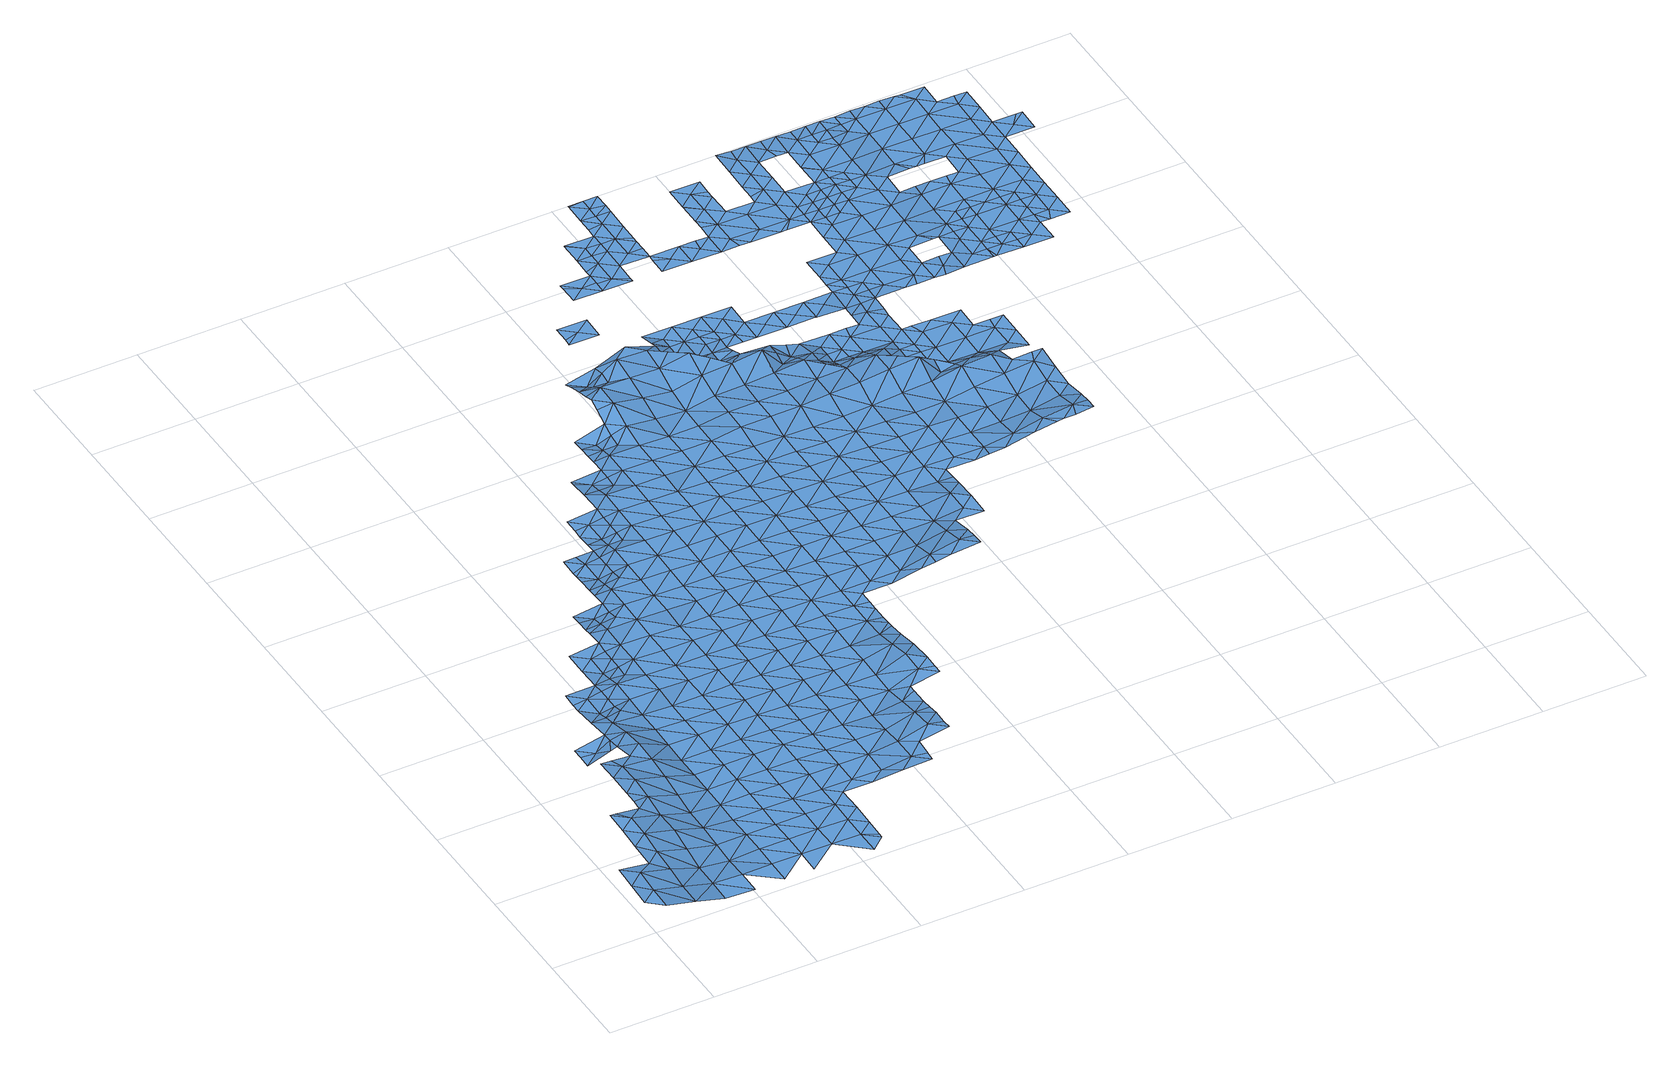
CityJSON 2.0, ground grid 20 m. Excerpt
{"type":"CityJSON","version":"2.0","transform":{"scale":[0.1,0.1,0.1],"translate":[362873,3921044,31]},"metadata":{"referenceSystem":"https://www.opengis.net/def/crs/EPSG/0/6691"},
"CityObjects":{
"waterbody1":{"type":"WaterBody","attributes":{"name":"9","class":"1140","function":"1","WaterBodyRiverFloodingRiskAttribute.description":"5","WaterBodyRiverFloodingRiskAttribute.rankOrg":"3","WaterBodyRiverFloodingRiskAttribute.adminType":"2","WaterBodyRiverFloodingRiskAttribute.scale":"L1"},"geometry":[{"type":"MultiSurface","lod":"1","boundaries":[[[0,1,2]],[[3,0,2]],[[4,5,1]],[[0,4,1]],[[3,6,0]],[[7,5,4]],[[4,0,8]],[[0,6,8]],[[4,9,7]],[[9,4,8]],[[10,8,6]],[[11,7,12]],[[7,9,12]],[[13,14,11]],[[13,11,12]],[[10,6,15]],[[16,17,14]],[[13,16,14]],[[9,8,18]],[[18,8,10]],[[12,9,18]],[[17,16,19]],[[12,20,13]],[[18,20,12]],[[15,21,10]],[[22,19,16]],[[23,16,13]],[[24,18,10]],[[21,25,10]],[[23,22,16]],[[13,20,26]],[[25,24,10]],[[23,13,26]],[[27,28,22]],[[20,18,29]],[[22,23,27]],[[30,28,27]],[[29,18,24]],[[26,20,29]],[[31,23,26]],[[32,33,30]],[[32,30,27]],[[34,24,25]],[[35,27,23]],[[31,26,29]],[[32,36,33]],[[37,34,25]],[[33,36,38]],[[31,35,23]],[[39,38,36]],[[35,40,27]],[[32,27,40]],[[41,36,32]],[[24,34,42]],[[29,24,43]],[[36,44,39]],[[31,29,43]],[[24,42,43]],[[41,32,40]],[[37,45,34]],[[43,46,31]],[[45,42,34]],[[36,47,44]],[[47,36,41]],[[35,31,48]],[[49,43,42]],[[31,46,48]],[[40,35,50]],[[51,44,47]],[[52,44,51]],[[41,40,50]],[[53,54,52]],[[43,55,46]],[[35,48,50]],[[41,56,47]],[[42,45,49]],[[53,52,51]],[[57,54,53]],[[46,58,48]],[[56,41,50]],[[59,60,45]],[[43,49,55]],[[61,57,53]],[[62,57,61]],[[63,64,47]],[[58,46,55]],[[65,50,48]],[[51,64,53]],[[47,56,63]],[[51,47,64]],[[66,62,61]],[[60,67,45]],[[67,55,49]],[[68,48,58]],[[49,45,67]],[[53,69,61]],[[50,70,56]],[[64,69,53]],[[71,58,55]],[[65,48,68]],[[65,70,50]],[[66,61,72]],[[73,72,61]],[[63,56,70]],[[58,74,68]],[[73,61,69]],[[55,67,71]],[[75,63,70]],[[76,77,60]],[[64,78,69]],[[60,79,67]],[[73,80,72]],[[58,71,74]],[[80,81,82]],[[64,63,78]],[[82,72,80]],[[77,79,60]],[[65,68,83]],[[83,68,74]],[[84,85,81]],[[63,75,78]],[[69,86,73]],[[67,87,71]],[[65,88,70]],[[84,81,80]],[[79,87,67]],[[87,74,71]],[[89,88,65]],[[90,85,84]],[[89,65,83]],[[69,78,86]],[[91,90,84]],[[75,70,88]],[[77,76,92]],[[93,83,74]],[[94,78,75]],[[87,95,74]],[[88,96,75]],[[73,86,97]],[[80,73,98]],[[77,92,99]],[[95,93,74]],[[79,77,100]],[[98,73,97]],[[84,80,98]],[[77,99,100]],[[91,84,101]],[[102,87,79]],[[100,102,79]],[[89,83,93]],[[94,75,96]],[[86,78,94]],[[84,103,101]],[[89,104,88]],[[105,95,87]],[[102,105,87]],[[84,98,103]],[[106,104,89]],[[97,86,107]],[[106,89,93]],[[107,86,94]],[[108,98,97]],[[109,101,110]],[[96,88,104]],[[101,103,110]],[[111,109,110]],[[112,113,111]],[[114,94,96]],[[115,95,105]],[[97,107,116]],[[113,112,117]],[[115,118,95]],[[111,110,112]],[[108,97,116]],[[103,98,108]],[[93,118,106]],[[93,95,118]],[[112,119,117]],[[96,104,120]],[[94,121,107]],[[122,117,119]],[[110,103,123]],[[96,120,114]],[[105,124,115]],[[123,103,108]],[[125,122,126]],[[127,112,110]],[[126,122,119]],[[104,106,128]],[[121,94,114]],[[116,107,121]],[[129,127,110]],[[104,130,120]],[[131,108,116]],[[129,110,123]],[[106,118,128]],[[132,119,112]],[[133,126,119]],[[134,131,116]],[[131,123,108]],[[135,118,115]],[[130,104,128]],[[127,132,112]],[[120,136,114]],[[134,116,121]],[[137,115,124]],[[136,120,130]],[[138,129,123]],[[136,139,114]],[[133,119,132]],[[128,118,135]],[[140,130,128]],[[139,141,114]],[[141,134,121]],[[115,137,135]],[[142,138,123]],[[138,127,129]],[[142,123,131]],[[121,114,141]],[[143,144,145]],[[137,124,146]],[[143,133,132]],[[145,133,143]],[[140,128,135]],[[147,132,127]],[[148,149,144]],[[150,131,134]],[[140,151,130]],[[130,152,136]],[[153,154,149]],[[148,144,143]],[[151,152,130]],[[155,150,134]],[[150,142,131]],[[136,152,139]],[[155,134,141]],[[147,127,138]],[[156,143,132]],[[153,149,148]],[[135,137,157]],[[137,146,157]],[[158,140,135]],[[159,156,132]],[[160,141,139]],[[157,161,135]],[[159,132,147]],[[150,162,142]],[[142,163,138]],[[161,158,135]],[[158,151,140]],[[162,163,142]],[[163,147,138]],[[164,139,152]],[[148,143,156]],[[146,165,157]],[[153,148,166]],[[160,139,164]],[[155,141,160]],[[148,167,166]],[[158,168,151]],[[167,148,156]],[[160,169,155]],[[155,170,150]],[[163,171,147]],[[147,172,159]],[[157,165,173]],[[161,157,174]],[[174,157,173]],[[171,172,147]],[[172,156,159]],[[152,175,164]],[[152,151,175]],[[176,177,178]],[[176,166,177]],[[170,155,169]],[[162,150,170]],[[166,167,177]],[[151,168,175]],[[179,167,156]],[[164,180,160]],[[170,181,162]],[[162,182,163]],[[183,184,161]],[[184,168,158]],[[185,178,186]],[[161,174,183]],[[178,177,186]],[[187,179,156]],[[160,180,169]],[[158,161,184]],[[188,185,189]],[[187,156,172]],[[164,175,190]],[[191,177,167]],[[189,185,186]],[[182,162,181]],[[171,163,182]],[[192,175,168]],[[164,190,180]],[[179,191,167]],[[193,170,169]],[[182,194,171]],[[171,195,172]],[[183,174,196]],[[192,190,175]],[[197,169,180]],[[186,177,191]],[[170,193,181]],[[168,184,198]],[[196,199,183]],[[189,186,200]],[[199,201,183]],[[183,201,184]],[[192,168,198]],[[195,171,194]],[[187,172,195]],[[169,197,193]],[[202,182,181]],[[192,203,190]],[[204,198,184]],[[205,186,191]],[[200,186,205]],[[195,206,187]],[[207,204,184]],[[187,208,179]],[[207,184,201]],[[203,209,190]],[[209,197,180]],[[210,181,193]],[[182,202,194]],[[180,190,209]],[[211,192,198]],[[204,212,198]],[[212,211,198]],[[213,214,215]],[[214,200,205]],[[213,200,214]],[[208,187,206]],[[191,179,208]],[[181,210,202]],[[216,195,194]],[[217,218,219]],[[217,215,218]],[[220,221,197]],[[211,222,192]],[[221,210,193]],[[192,222,203]],[[215,214,218]],[[223,224,191]],[[224,214,205]],[[225,194,202]],[[195,216,206]],[[197,209,220]],[[193,197,221]],[[191,208,223]],[[219,226,227]],[[205,191,224]],[[228,209,203]],[[219,218,226]],[[194,225,216]],[[229,208,206]],[[214,230,218]],[[231,222,211]],[[232,227,226]],[[233,234,210]],[[234,225,202]],[[235,206,216]],[[203,222,236]],[[210,221,233]],[[202,210,234]],[[218,237,226]],[[208,238,223]],[[214,224,230]],[[228,203,236]],[[220,209,228]],[[239,216,225]],[[206,235,229]],[[228,240,220]],[[232,226,241]],[[220,242,221]],[[237,218,230]],[[223,243,224]],[[222,244,236]],[[245,222,231]],[[246,235,216]],[[222,245,244]],[[208,229,238]],[[247,226,237]],[[225,234,239]],[[241,226,247]],[[242,220,240]],[[233,221,242]],[[248,236,244]],[[249,229,235]],[[228,236,248]],[[243,223,238]],[[230,224,243]],[[250,251,241]],[[242,252,233]],[[216,239,246]],[[250,253,251]],[[243,254,230]],[[228,255,240]],[[250,241,247]],[[234,233,252]],[[255,228,248]],[[237,230,254]],[[256,247,237]],[[257,238,229]],[[252,258,234]],[[253,259,260]],[[234,261,239]],[[235,246,249]],[[254,256,237]],[[262,240,255]],[[260,263,264]],[[265,257,229]],[[242,240,266]],[[253,250,259]],[[266,240,262]],[[238,257,243]],[[266,267,242]],[[229,249,265]],[[263,260,259]],[[261,234,258]],[[246,239,261]],[[252,242,268]],[[268,242,267]],[[250,247,269]],[[270,254,243]],[[261,271,246]],[[247,256,269]],[[272,252,268]],[[273,265,249]],[[258,252,274]],[[274,252,272]],[[259,250,275]],[[276,243,257]],[[263,259,277]],[[254,270,256]],[[249,246,273]],[[250,269,275]],[[273,246,271]],[[274,278,258]],[[243,276,270]],[[258,279,261]],[[277,259,280]],[[256,281,269]],[[259,275,280]],[[282,283,265]],[[283,276,257]],[[284,256,270]],[[277,285,286]],[[265,273,282]],[[257,265,283]],[[286,285,287]],[[285,277,280]],[[279,258,278]],[[271,261,279]],[[288,270,276]],[[281,256,284]],[[275,269,281]],[[274,289,278]],[[279,290,271]],[[275,291,280]],[[287,292,293]],[[271,294,273]],[[281,291,275]],[[293,292,295]],[[296,284,270]],[[287,285,292]],[[295,297,298]],[[280,299,285]],[[276,283,288]],[[291,299,280]],[[294,271,290]],[[282,273,294]],[[300,298,297]],[[295,292,297]],[[284,301,281]],[[294,302,282]],[[285,303,292]],[[270,288,296]],[[304,300,297]],[[278,289,305]],[[283,282,302]],[[279,306,290]],[[279,278,306]],[[307,291,281]],[[302,308,283]],[[283,309,288]],[[284,296,301]],[[285,299,303]],[[306,278,305]],[[297,310,304]],[[307,299,291]],[[290,311,294]],[[297,292,312]],[[289,313,305]],[[314,281,301]],[[306,311,290]],[[292,303,312]],[[309,283,308]],[[296,288,309]],[[297,315,310]],[[281,314,307]],[[311,316,294]],[[294,317,302]],[[315,297,312]],[[309,318,296]],[[299,319,303]],[[318,320,296]],[[320,314,301]],[[321,319,299]],[[302,317,308]],[[322,323,310]],[[324,305,313]],[[321,299,307]],[[303,319,312]],[[301,296,320]],[[322,325,323]],[[326,307,314]],[[310,315,322]],[[294,316,317]],[[306,305,327]],[[306,328,311]],[[317,329,308]],[[308,330,309]],[[319,331,312]],[[313,332,324]],[[327,305,324]],[[333,321,307]],[[311,328,316]],[[315,312,331]],[[309,330,318]],[[334,325,322]],[[315,335,322]],[[314,320,326]],[[336,320,318]],[[306,327,328]],[[324,332,337]],[[308,329,330]],[[328,338,316]],[[316,339,317]],[[330,336,318]],[[307,326,333]],[[340,334,322]],[[315,331,335]],[[337,341,324]],[[319,321,342]],[[317,339,329]],[[343,331,319]],[[340,322,335]],[[336,344,320]],[[320,345,326]],[[321,333,342]],[[344,345,320]],[[345,333,326]],[[316,338,339]],[[329,346,330]],[[327,324,347]],[[327,348,328]],[[349,319,342]],[[339,346,329]],[[347,324,341]],[[340,350,334]],[[351,342,333]],[[328,348,338]],[[335,352,340]],[[335,331,343]],[[319,349,343]],[[346,353,330]],[[330,354,336]],[[345,351,333]],[[341,337,355]],[[352,356,340]],[[353,354,330]],[[354,344,336]],[[327,347,348]],[[356,350,340]],[[338,357,339]],[[335,358,352]],[[348,357,338]],[[342,359,349]],[[360,347,341]],[[351,359,342]],[[335,343,358]],[[361,341,355]],[[362,345,344]],[[360,341,361]],[[357,363,339]],[[339,364,346]],[[365,348,347]],[[354,362,344]],[[366,352,358]],[[365,347,360]],[[364,353,346]],[[358,343,367]],[[362,368,345]],[[345,369,351]],[[370,366,358]],[[349,359,371]],[[343,349,372]],[[373,354,353]],[[368,369,345]],[[369,359,351]],[[339,363,364]],[[370,358,367]],[[370,374,366]],[[349,371,372]],[[364,373,353]],[[367,343,372]],[[348,365,375]],[[357,376,363]],[[357,348,376]],[[359,377,371]],[[373,378,354]],[[354,379,362]],[[369,377,359]],[[380,367,372]],[[378,379,354]],[[379,368,362]],[[348,375,376]],[[365,381,375]],[[363,382,364]],[[383,380,372]],[[384,369,368]],[[363,376,385]],[[364,386,373]],[[379,384,368]],[[387,383,372]],[[381,388,375]],[[371,377,389]],[[372,371,387]],[[376,375,388]],[[363,385,382]],[[373,386,378]],[[371,389,387]],[[390,385,376]],[[384,391,369]],[[369,392,377]],[[390,376,388]],[[391,392,369]],[[364,382,386]],[[378,393,379]],[[377,392,389]],[[386,393,378]],[[387,394,383]],[[395,385,390]],[[389,396,387]],[[382,385,397]],[[397,385,395]],[[393,398,379]],[[379,399,384]],[[397,400,382]],[[401,394,387]],[[399,391,384]],[[389,402,396]],[[387,396,401]],[[389,392,402]],[[379,398,399]],[[386,382,403]],[[399,404,391]],[[391,405,392]],[[406,396,402]],[[407,400,397]],[[403,382,400]],[[408,398,393]],[[392,409,402]],[[393,386,408]],[[409,410,402]],[[410,411,402]],[[412,399,398]],[[392,405,409]],[[386,403,408]],[[406,402,411]],[[391,404,405]],[[400,413,403]],[[398,408,412]],[[414,409,405]],[[400,407,413]],[[415,416,399]],[[417,413,407]],[[413,418,403]],[[403,419,408]],[[399,412,415]],[[404,399,416]],[[418,419,403]],[[416,420,404]],[[414,405,421]],[[405,404,420]],[[405,420,421]],[[413,417,422]],[[412,423,415]],[[412,408,423]],[[423,408,419]],[[422,424,413]],[[413,424,418]],[[425,421,420]],[[416,426,420]],[[424,427,418]],[[418,428,419]],[[415,423,429]],[[416,415,430]],[[426,431,420]],[[420,432,425]],[[427,428,418]],[[431,432,420]],[[428,423,419]],[[416,430,426]],[[415,429,430]],[[422,433,424]],[[434,426,430]],[[429,435,430]],[[436,437,423]],[[438,424,433]],[[424,439,427]],[[440,434,430]],[[423,428,436]],[[429,423,437]],[[429,437,435]],[[440,430,435]],[[427,441,428]],[[434,440,442]],[[439,441,427]],[[441,436,428]],[[424,438,439]],[[438,433,443]],[[444,435,437]],[[445,437,436]],[[438,443,446]],[[447,444,437]],[[438,448,439]],[[448,438,446]],[[436,441,445]],[[437,449,447]],[[450,448,446]],[[448,451,439]],[[439,452,441]],[[437,445,449]],[[451,452,439]],[[441,453,445]],[[454,447,449]],[[455,449,445]],[[452,453,441]],[[448,450,456]],[[453,455,445]],[[456,457,448]],[[458,451,448]],[[457,458,448]],[[459,449,455]],[[454,449,459]],[[460,452,451]],[[458,460,451]],[[461,453,452]],[[462,455,453]],[[452,460,461]],[[463,462,453]],[[463,453,461]]]}]},
"waterbody2":{"type":"WaterBody","attributes":{"name":"9","class":"1140","function":"1","WaterBodyRiverFloodingRiskAttribute.description":"5","WaterBodyRiverFloodingRiskAttribute.rankOrg":"2","WaterBodyRiverFloodingRiskAttribute.adminType":"2","WaterBodyRiverFloodingRiskAttribute.scale":"L1"},"geometry":[{"type":"MultiSurface","lod":"1","boundaries":[[[52,54,464]],[[465,464,466]],[[467,468,466]],[[467,466,57]],[[466,464,54]],[[57,466,54]],[[465,466,468]]]}]},
"waterbody3":{"type":"WaterBody","attributes":{"name":"9","class":"1140","function":"1","WaterBodyRiverFloodingRiskAttribute.description":"5","WaterBodyRiverFloodingRiskAttribute.rankOrg":"2","WaterBodyRiverFloodingRiskAttribute.adminType":"2","WaterBodyRiverFloodingRiskAttribute.scale":"L1"},"geometry":[{"type":"MultiSurface","lod":"1","boundaries":[[[85,469,81]],[[62,470,471]],[[82,81,470]],[[62,66,470]],[[72,82,66]],[[472,469,90]],[[66,82,470]],[[472,473,469]],[[471,469,473]],[[85,90,469]],[[470,469,471]],[[81,469,470]]]}]},
"waterbody4":{"type":"WaterBody","attributes":{"name":"9","class":"1140","function":"1","WaterBodyRiverFloodingRiskAttribute.description":"5","WaterBodyRiverFloodingRiskAttribute.rankOrg":"2","WaterBodyRiverFloodingRiskAttribute.adminType":"2","WaterBodyRiverFloodingRiskAttribute.scale":"L1"},"geometry":[{"type":"MultiSurface","lod":"1","boundaries":[[[91,101,109]],[[90,91,474]],[[91,109,474]],[[113,117,475]],[[474,476,90]],[[117,477,475]],[[477,476,475]],[[109,111,474]],[[475,476,474]],[[475,474,111]],[[475,111,113]]]}]},
"waterbody5":{"type":"WaterBody","attributes":{"name":"9","class":"1140","function":"1","WaterBodyRiverFloodingRiskAttribute.description":"5","WaterBodyRiverFloodingRiskAttribute.rankOrg":"2","WaterBodyRiverFloodingRiskAttribute.adminType":"2","WaterBodyRiverFloodingRiskAttribute.scale":"L1"},"geometry":[{"type":"MultiSurface","lod":"1","boundaries":[[[145,126,133]],[[145,144,478]],[[479,478,144]],[[480,478,479]],[[478,480,125]],[[126,145,478]],[[478,125,126]]]}]},
"waterbody6":{"type":"WaterBody","attributes":{"name":"9","class":"1140","function":"1","WaterBodyRiverFloodingRiskAttribute.description":"5","WaterBodyRiverFloodingRiskAttribute.rankOrg":"2","WaterBodyRiverFloodingRiskAttribute.adminType":"2","WaterBodyRiverFloodingRiskAttribute.scale":"L1"},"geometry":[{"type":"MultiSurface","lod":"1","boundaries":[[[481,482,483]],[[176,178,481]],[[153,166,176]],[[481,154,153]],[[153,176,481]],[[185,188,482]],[[482,178,185]],[[481,178,482]],[[481,484,154]],[[484,481,483]],[[485,486,482]],[[482,486,483]],[[485,482,487]],[[487,482,188]]]}]},
"waterbody7":{"type":"WaterBody","attributes":{"name":"9","class":"1140","function":"1","WaterBodyRiverFloodingRiskAttribute.description":"5","WaterBodyRiverFloodingRiskAttribute.rankOrg":"2","WaterBodyRiverFloodingRiskAttribute.adminType":"2","WaterBodyRiverFloodingRiskAttribute.scale":"L1"},"geometry":[{"type":"MultiSurface","lod":"1","boundaries":[[[488,489,490]],[[488,215,217]],[[490,215,488]],[[213,215,490]],[[189,213,490]],[[189,200,213]],[[491,492,488]],[[189,490,493]],[[491,488,219]],[[189,493,188]],[[493,490,489]],[[488,492,489]],[[217,219,488]]]}]},
"waterbody8":{"type":"WaterBody","attributes":{"name":"9","class":"1140","function":"1","WaterBodyRiverFloodingRiskAttribute.description":"5","WaterBodyRiverFloodingRiskAttribute.rankOrg":"2","WaterBodyRiverFloodingRiskAttribute.adminType":"2","WaterBodyRiverFloodingRiskAttribute.scale":"L1"},"geometry":[{"type":"MultiSurface","lod":"1","boundaries":[[[494,241,251]],[[232,241,494]],[[494,495,227]],[[251,253,494]],[[494,227,232]],[[495,494,496]],[[253,496,494]]]}]},
"waterbody9":{"type":"WaterBody","attributes":{"name":"9","class":"1140","function":"1","WaterBodyRiverFloodingRiskAttribute.description":"5","WaterBodyRiverFloodingRiskAttribute.rankOrg":"2","WaterBodyRiverFloodingRiskAttribute.adminType":"2","WaterBodyRiverFloodingRiskAttribute.scale":"L1"},"geometry":[{"type":"MultiSurface","lod":"1","boundaries":[[[264,263,497]],[[497,263,498]],[[497,498,499]],[[263,277,286]],[[286,287,498]],[[263,286,498]],[[287,499,498]]]}]},
"waterbody10":{"type":"WaterBody","attributes":{"name":"9","class":"1140","function":"1","WaterBodyRiverFloodingRiskAttribute.description":"5","WaterBodyRiverFloodingRiskAttribute.rankOrg":"1","WaterBodyRiverFloodingRiskAttribute.adminType":"2","WaterBodyRiverFloodingRiskAttribute.scale":"L1"},"geometry":[{"type":"MultiSurface","lod":"1","boundaries":[[[500,501,502]],[[501,500,300]],[[300,304,501]],[[304,323,501]],[[310,323,304]],[[323,325,501]],[[501,325,502]]]}]},
"waterbody11":{"type":"WaterBody","attributes":{"name":"9","class":"1140","function":"1","WaterBodyRiverFloodingRiskAttribute.description":"5","WaterBodyRiverFloodingRiskAttribute.rankOrg":"2","WaterBodyRiverFloodingRiskAttribute.adminType":"2","WaterBodyRiverFloodingRiskAttribute.scale":"L1"},"geometry":[{"type":"MultiSurface","lod":"1","boundaries":[[[503,504,505]],[[503,506,507]],[[503,505,506]],[[503,508,504]],[[507,508,503]]]}]},
"waterbody12":{"type":"WaterBody","attributes":{"name":"9","class":"1140","function":"1","WaterBodyRiverFloodingRiskAttribute.description":"5","WaterBodyRiverFloodingRiskAttribute.rankOrg":"2","WaterBodyRiverFloodingRiskAttribute.adminType":"2","WaterBodyRiverFloodingRiskAttribute.scale":"L1"},"geometry":[{"type":"MultiSurface","lod":"1","boundaries":[[[509,510,511]],[[510,509,512]],[[512,513,510]],[[510,514,511]],[[513,515,510]],[[515,514,510]]]}]},
"waterbody13":{"type":"WaterBody","attributes":{"name":"9","class":"1140","function":"1","WaterBodyRiverFloodingRiskAttribute.description":"5","WaterBodyRiverFloodingRiskAttribute.rankOrg":"2","WaterBodyRiverFloodingRiskAttribute.adminType":"2","WaterBodyRiverFloodingRiskAttribute.scale":"L1"},"geometry":[{"type":"MultiSurface","lod":"1","boundaries":[[[516,517,518]],[[519,520,516]],[[374,521,522]],[[522,521,523]],[[374,517,524]],[[374,524,521]],[[520,521,524]],[[516,520,524]],[[356,523,350]],[[523,356,522]],[[366,522,356]],[[366,374,522]],[[352,366,356]],[[517,516,524]]]}]},
"waterbody14":{"type":"WaterBody","attributes":{"name":"9","class":"1140","function":"1","WaterBodyRiverFloodingRiskAttribute.description":"5","WaterBodyRiverFloodingRiskAttribute.rankOrg":"1","WaterBodyRiverFloodingRiskAttribute.adminType":"2","WaterBodyRiverFloodingRiskAttribute.scale":"L1"},"geometry":[{"type":"MultiSurface","lod":"1","boundaries":[[[517,370,525]],[[370,517,374]],[[370,367,380]],[[525,380,383]],[[370,380,525]],[[517,525,526]],[[383,526,525]],[[517,526,518]]]}]},
"waterbody15":{"type":"WaterBody","attributes":{"name":"9","class":"1140","function":"1","WaterBodyRiverFloodingRiskAttribute.description":"5","WaterBodyRiverFloodingRiskAttribute.rankOrg":"2","WaterBodyRiverFloodingRiskAttribute.adminType":"2","WaterBodyRiverFloodingRiskAttribute.scale":"L1"},"geometry":[{"type":"MultiSurface","lod":"1","boundaries":[[[527,528,529]],[[527,529,530]],[[531,527,530]],[[532,533,530]],[[534,530,533]],[[530,534,531]],[[529,532,530]]]}]},
"waterbody16":{"type":"WaterBody","attributes":{"name":"9","class":"1140","function":"1","WaterBodyRiverFloodingRiskAttribute.description":"5","WaterBodyRiverFloodingRiskAttribute.rankOrg":"1","WaterBodyRiverFloodingRiskAttribute.adminType":"2","WaterBodyRiverFloodingRiskAttribute.scale":"L1"},"geometry":[{"type":"MultiSurface","lod":"1","boundaries":[[[535,536,537]],[[528,538,539]],[[539,538,540]],[[541,538,531]],[[527,531,538]],[[532,529,542]],[[542,543,544]],[[539,545,543]],[[546,539,540]],[[539,543,528]],[[545,547,543]],[[548,542,544]],[[549,550,537]],[[549,537,536]],[[543,547,544]],[[528,543,542]],[[529,528,542]],[[546,540,551]],[[532,537,552]],[[527,538,528]],[[542,537,532]],[[542,535,537]],[[537,550,552]],[[535,542,548]],[[514,540,538]],[[538,541,514]],[[551,540,513]],[[513,540,553]],[[514,553,540]]]}]},
"waterbody17":{"type":"WaterBody","attributes":{"name":"9","class":"1140","function":"1","WaterBodyRiverFloodingRiskAttribute.description":"5","WaterBodyRiverFloodingRiskAttribute.rankOrg":"1","WaterBodyRiverFloodingRiskAttribute.adminType":"2","WaterBodyRiverFloodingRiskAttribute.scale":"L1"},"geometry":[{"type":"MultiSurface","lod":"1","boundaries":[[[523,554,555]],[[523,521,554]],[[556,557,558]],[[523,555,350]],[[557,559,560]],[[561,558,519]],[[519,558,557]],[[561,562,558]],[[562,561,563]],[[561,564,563]],[[559,565,554]],[[559,554,521]],[[566,562,563]],[[561,519,516]],[[519,557,560]],[[562,556,558]],[[567,568,569]],[[561,518,564]],[[570,571,572]],[[566,563,573]],[[568,566,573]],[[566,568,562]],[[569,568,573]],[[569,573,574]],[[574,567,569]],[[575,567,574]],[[572,575,570]],[[567,572,571]],[[516,518,561]],[[520,519,560]],[[521,520,560]],[[521,560,559]],[[554,565,555]],[[572,567,575]]]}]},
"waterbody18":{"type":"WaterBody","attributes":{"name":"9","class":"1140","function":"1","WaterBodyRiverFloodingRiskAttribute.description":"5","WaterBodyRiverFloodingRiskAttribute.rankOrg":"2","WaterBodyRiverFloodingRiskAttribute.adminType":"2","WaterBodyRiverFloodingRiskAttribute.scale":"L1"},"geometry":[{"type":"MultiSurface","lod":"1","boundaries":[[[414,421,576]],[[577,578,576]],[[576,579,577]],[[576,421,579]],[[578,410,576]],[[411,410,578]],[[409,414,410]],[[410,414,576]]]}]},
"waterbody19":{"type":"WaterBody","attributes":{"name":"9","class":"1140","function":"1","WaterBodyRiverFloodingRiskAttribute.description":"5","WaterBodyRiverFloodingRiskAttribute.rankOrg":"2","WaterBodyRiverFloodingRiskAttribute.adminType":"2","WaterBodyRiverFloodingRiskAttribute.scale":"L1"},"geometry":[{"type":"MultiSurface","lod":"1","boundaries":[[[549,580,581]],[[549,536,580]],[[550,549,581]],[[582,550,581]],[[582,583,584]],[[583,582,581]],[[583,581,585]],[[580,585,581]]]}]},
"waterbody20":{"type":"WaterBody","attributes":{"name":"9","class":"1140","function":"1","WaterBodyRiverFloodingRiskAttribute.description":"5","WaterBodyRiverFloodingRiskAttribute.rankOrg":"2","WaterBodyRiverFloodingRiskAttribute.adminType":"2","WaterBodyRiverFloodingRiskAttribute.scale":"L1"},"geometry":[{"type":"MultiSurface","lod":"1","boundaries":[[[434,442,586]],[[431,434,586]],[[587,588,589]],[[431,588,432]],[[588,431,586]],[[589,588,586]],[[426,434,431]],[[586,442,589]]]}]},
"waterbody21":{"type":"WaterBody","attributes":{"name":"9","class":"1140","function":"1","WaterBodyRiverFloodingRiskAttribute.description":"5","WaterBodyRiverFloodingRiskAttribute.rankOrg":"1","WaterBodyRiverFloodingRiskAttribute.adminType":"2","WaterBodyRiverFloodingRiskAttribute.scale":"L1"},"geometry":[{"type":"MultiSurface","lod":"1","boundaries":[[[590,591,459]],[[590,592,591]],[[444,447,593]],[[594,593,447]],[[594,595,593]],[[594,596,595]],[[591,596,594]],[[459,591,594]],[[454,459,594]],[[596,597,595]],[[598,597,596]],[[592,599,596]],[[597,600,601]],[[577,579,602]],[[577,602,603]],[[603,602,604]],[[432,604,602]],[[440,435,444]],[[442,440,593]],[[442,593,605]],[[589,442,605]],[[588,587,604]],[[587,606,604]],[[587,607,606]],[[605,607,587]],[[605,601,607]],[[595,601,605]],[[595,597,601]],[[595,605,593]],[[600,608,601]],[[447,454,594]],[[609,610,611]],[[611,610,612]],[[610,613,612]],[[614,613,610]],[[613,614,570]],[[425,432,602]],[[396,406,615]],[[401,615,394]],[[615,401,396]],[[406,411,615]],[[615,411,616]],[[617,616,411]],[[618,616,617]],[[603,619,618]],[[619,603,612]],[[612,603,611]],[[617,577,618]],[[578,577,617]],[[411,578,617]],[[616,620,615]],[[620,394,615]],[[579,421,602]],[[577,603,618]],[[611,603,604]],[[604,606,611]],[[421,425,602]],[[440,444,593]],[[610,621,614]],[[606,609,611]],[[622,610,609]],[[610,622,621]],[[592,596,591]],[[623,607,608]],[[608,607,601]],[[607,623,606]],[[432,588,604]],[[605,587,589]],[[598,596,599]]]}]},
"waterbody22":{"type":"WaterBody","attributes":{"name":"9","class":"1140","function":"1","WaterBodyRiverFloodingRiskAttribute.description":"5","WaterBodyRiverFloodingRiskAttribute.rankOrg":"2","WaterBodyRiverFloodingRiskAttribute.adminType":"2","WaterBodyRiverFloodingRiskAttribute.scale":"L1"},"geometry":[{"type":"MultiSurface","lod":"1","boundaries":[[[570,614,624]],[[625,626,624]],[[624,621,625]],[[626,627,624]],[[627,571,624]],[[624,571,570]],[[614,621,624]]]}]},
"waterbody23":{"type":"WaterBody","attributes":{"name":"9","class":"1140","function":"1","WaterBodyRiverFloodingRiskAttribute.description":"5","WaterBodyRiverFloodingRiskAttribute.rankOrg":"2","WaterBodyRiverFloodingRiskAttribute.adminType":"2","WaterBodyRiverFloodingRiskAttribute.scale":"L1"},"geometry":[{"type":"MultiSurface","lod":"1","boundaries":[[[628,629,630]],[[631,632,628]],[[631,628,630]],[[633,634,630]],[[630,634,631]],[[635,633,636]],[[636,633,630]],[[636,630,629]]]}]},
"waterbody24":{"type":"WaterBody","attributes":{"name":"9","class":"1140","function":"1","WaterBodyRiverFloodingRiskAttribute.description":"5","WaterBodyRiverFloodingRiskAttribute.rankOrg":"1","WaterBodyRiverFloodingRiskAttribute.adminType":"2","WaterBodyRiverFloodingRiskAttribute.scale":"L1"},"geometry":[{"type":"MultiSurface","lod":"1","boundaries":[[[637,635,638]],[[635,636,638]],[[636,639,638]],[[639,636,629]],[[629,628,640]],[[640,628,641]],[[642,643,644]],[[644,643,645]],[[643,646,645]],[[645,646,647]],[[647,648,645]],[[648,647,649]],[[648,649,650]],[[650,649,651]],[[649,652,651]],[[649,653,652]],[[652,654,651]],[[652,655,654]],[[656,655,652]],[[656,657,655]],[[658,657,656]],[[659,660,661]],[[661,660,658]],[[662,661,658]],[[662,658,663]],[[663,664,662]],[[661,665,659]],[[666,667,650]],[[667,668,650]],[[669,670,671]],[[671,670,672]],[[673,671,672]],[[648,671,673]],[[648,673,674]],[[675,674,673]],[[675,676,674]],[[677,678,679]],[[677,680,678]],[[681,682,683]],[[681,684,682]],[[681,685,684]],[[686,685,681]],[[687,688,689]],[[687,690,688]],[[689,688,691]],[[688,692,691]],[[692,693,691]],[[694,693,692]],[[695,693,694]],[[696,693,695]],[[696,697,693]],[[698,697,696]],[[626,697,698]],[[699,697,626]],[[697,699,700]],[[701,700,699]],[[702,700,701]],[[702,682,700]],[[621,701,699]],[[703,571,627]],[[704,705,706]],[[698,706,705]],[[703,698,705]],[[707,704,706]],[[706,696,707]],[[708,709,710]],[[710,709,711]],[[710,711,712]],[[713,712,711]],[[714,712,713]],[[714,713,715]],[[715,713,716]],[[717,716,713]],[[716,717,718]],[[718,717,719]],[[717,720,719]],[[717,721,720]],[[721,717,722]],[[717,711,722]],[[721,722,723]],[[724,725,726]],[[724,726,727]],[[728,727,726]],[[729,730,731]],[[732,730,729]],[[731,730,720]],[[720,730,733]],[[734,733,730]],[[735,720,733]],[[698,696,706]],[[736,737,545]],[[737,736,738]],[[739,715,740]],[[741,739,740]],[[741,737,739]],[[741,740,742]],[[716,742,740]],[[743,744,745]],[[744,746,745]],[[747,746,744]],[[746,748,745]],[[749,750,688]],[[688,750,751]],[[750,752,751]],[[751,752,753]],[[752,754,753]],[[752,755,754]],[[756,754,755]],[[756,757,754]],[[758,743,759]],[[757,758,759]],[[757,759,760]],[[760,759,761]],[[759,762,761]],[[759,745,762]],[[760,761,763]],[[764,763,765]],[[664,764,765]],[[664,766,764]],[[767,766,664]],[[768,766,767]],[[766,768,769]],[[768,770,771]],[[768,767,770]],[[772,770,767]],[[653,770,772]],[[647,770,653]],[[773,770,647]],[[773,774,770]],[[775,774,773]],[[776,773,646]],[[646,777,776]],[[778,777,646]],[[739,737,738]],[[545,737,741]],[[731,720,721]],[[735,719,720]],[[716,740,715]],[[713,711,717]],[[641,777,778]],[[641,779,777]],[[641,780,779]],[[698,703,627]],[[632,780,641]],[[781,780,632]],[[781,695,780]],[[695,781,782]],[[625,621,699]],[[697,700,783]],[[684,783,700]],[[625,699,626]],[[627,626,698]],[[782,781,634]],[[697,783,693]],[[693,783,784]],[[784,783,684]],[[707,696,695]],[[692,779,694]],[[785,779,692]],[[785,786,779]],[[785,787,786]],[[751,785,692]],[[693,784,691]],[[784,788,691]],[[788,689,691]],[[681,789,686]],[[700,682,684]],[[681,683,789]],[[631,634,781]],[[633,709,634]],[[635,709,633]],[[790,709,635]],[[709,790,722]],[[734,730,732]],[[724,791,725]],[[792,791,724]],[[793,644,794]],[[795,644,793]],[[644,796,794]],[[796,644,674]],[[797,794,796]],[[679,797,798]],[[799,797,678]],[[798,797,796]],[[676,798,796]],[[799,678,792]],[[800,792,724]],[[680,791,792]],[[678,680,792]],[[797,679,678]],[[801,679,798]],[[676,802,798]],[[674,676,796]],[[671,668,669]],[[671,650,668]],[[803,666,651]],[[803,651,804]],[[804,651,654]],[[805,654,655]],[[806,805,655]],[[663,658,656]],[[663,656,772]],[[657,806,655]],[[656,652,772]],[[648,650,671]],[[645,648,674]],[[674,644,645]],[[795,642,644]],[[807,646,643]],[[638,639,795]],[[724,727,800]],[[723,727,728]],[[711,709,722]],[[790,635,637]],[[634,709,708]],[[695,782,707]],[[695,694,780]],[[781,632,631]],[[628,632,641]],[[780,694,779]],[[786,777,779]],[[640,641,778]],[[807,778,646]],[[776,777,786]],[[785,808,787]],[[785,753,808]],[[809,808,753]],[[769,809,753]],[[753,810,769]],[[769,810,766]],[[775,773,776]],[[773,647,646]],[[647,653,649]],[[652,653,772]],[[767,663,772]],[[771,770,774]],[[663,767,664]],[[766,810,764]],[[810,754,764]],[[764,754,760]],[[664,765,662]],[[662,665,661]],[[764,760,763]],[[754,757,760]],[[753,754,810]],[[751,753,785]],[[688,751,692]],[[690,749,688]],[[750,811,752]],[[811,755,752]],[[722,790,723]],[[723,790,727]],[[727,790,637]],[[637,800,727]],[[795,637,638]],[[748,762,745]],[[743,745,759]],[[666,650,651]],[[680,812,791]],[[812,813,791]],[[791,813,725]],[[814,801,798]],[[802,814,798]]]}]},
"waterbody25":{"type":"WaterBody","attributes":{"name":"9","class":"1140","function":"1","WaterBodyRiverFloodingRiskAttribute.description":"5","WaterBodyRiverFloodingRiskAttribute.rankOrg":"2","WaterBodyRiverFloodingRiskAttribute.adminType":"2","WaterBodyRiverFloodingRiskAttribute.scale":"L1"},"geometry":[{"type":"MultiSurface","lod":"1","boundaries":[[[815,778,807]],[[640,778,815]],[[629,640,815]],[[642,807,643]],[[795,815,642]],[[639,629,815]],[[795,639,815]],[[807,642,815]]]}]},
"waterbody26":{"type":"WaterBody","attributes":{"name":"9","class":"1140","function":"1","WaterBodyRiverFloodingRiskAttribute.description":"5","WaterBodyRiverFloodingRiskAttribute.rankOrg":"1","WaterBodyRiverFloodingRiskAttribute.adminType":"2","WaterBodyRiverFloodingRiskAttribute.scale":"L1"},"geometry":[{"type":"MultiSurface","lod":"1","boundaries":[[[816,817,818]],[[819,820,821]],[[822,820,819]],[[821,823,819]],[[817,816,819]],[[816,822,819]],[[823,824,819]],[[817,819,824]]]}]},
"waterbody27":{"type":"WaterBody","attributes":{"name":"9","class":"1140","function":"1","WaterBodyRiverFloodingRiskAttribute.description":"5","WaterBodyRiverFloodingRiskAttribute.rankOrg":"2","WaterBodyRiverFloodingRiskAttribute.adminType":"2","WaterBodyRiverFloodingRiskAttribute.scale":"L1"},"geometry":[{"type":"MultiSurface","lod":"1","boundaries":[[[747,825,826]],[[744,825,747]],[[744,743,825]],[[821,826,825]],[[827,825,743]],[[756,755,827]],[[811,828,755]],[[690,829,828]],[[687,689,830]],[[831,824,830]],[[827,755,828]],[[829,827,828]],[[820,822,826]],[[829,825,827]],[[829,821,825]],[[820,826,821]],[[827,743,758]],[[827,758,757]],[[757,756,827]],[[749,811,750]],[[811,749,828]],[[749,690,828]],[[830,690,687]],[[823,821,829]],[[831,789,818]],[[686,789,831]],[[830,689,686]],[[830,686,831]],[[824,829,690]],[[822,832,826]],[[747,826,832]],[[824,690,830]],[[824,823,829]],[[817,831,818]],[[831,817,824]]]}]},
"waterbody28":{"type":"WaterBody","attributes":{"name":"9","class":"1140","function":"1","WaterBodyRiverFloodingRiskAttribute.description":"5","WaterBodyRiverFloodingRiskAttribute.rankOrg":"2","WaterBodyRiverFloodingRiskAttribute.adminType":"2","WaterBodyRiverFloodingRiskAttribute.scale":"L1"},"geometry":[{"type":"MultiSurface","lod":"1","boundaries":[[[833,802,676]],[[675,833,676]],[[833,673,672]],[[675,673,833]],[[672,834,833]],[[672,670,834]],[[814,802,834]],[[834,802,833]]]}]}
},
"vertices":[
[29,62,44],[1,85,48],[0,39,44],[28,15,44],[30,108,50],[2,131,50],[85,14,31],[59,130,43],[86,61,31],[87,107,36],[143,60,16],[59,177,47],[87,153,42],[88,199,49],[60,223,49],[142,14,16],[89,246,49],[61,269,49],[143,106,17],[72,269,48],[144,152,26],[199,13,14],[117,268,43],[145,245,35],[200,105,11],[199,59,14],[145,198,35],[146,291,42],[118,288,44],[201,151,14],[118,314,45],[201,198,18],[147,337,47],[119,361,44],[256,58,16],[202,244,18],[148,383,42],[255,12,16],[120,407,42],[140,407,41],[203,290,24],[204,336,32],[257,104,16],[258,150,15],[176,406,39],[313,57,16],[258,197,14],[204,382,38],[259,243,14],[314,103,16],[260,289,14],[205,429,38],[177,452,27],[206,475,31],[177,476,23],[314,150,15],[260,335,14],[178,498,19],[315,196,16],[312,11,16],[370,56,16],[206,521,19],[178,545,13],[261,382,13],[262,428,14],[316,288,16],[207,544,13],[370,103,16],[316,242,16],[262,474,15],[317,334,15],[371,149,16],[235,544,18],[263,520,15],[372,195,16],[318,381,14],[426,9,16],[426,55,16],[319,427,14],[427,102,16],[264,566,16],[236,590,11],[236,567,11],[372,241,16],[265,613,16],[236,613,11],[319,473,14],[428,148,16],[374,334,15],[373,287,16],[237,636,8],[265,636,11],[454,32,16],[429,240,16],[375,426,16],[428,194,16],[375,380,16],[320,519,13],[321,566,15],[454,41,16],[455,78,16],[293,635,10],[456,124,16],[321,612,15],[431,333,16],[456,171,16],[430,287,16],[376,472,15],[377,565,14],[294,658,11],[322,658,16],[294,682,11],[323,704,15],[294,705,11],[432,425,15],[485,193,16],[377,518,14],[295,728,14],[486,239,16],[323,750,17],[431,379,15],[433,471,15],[295,761,11],[378,611,14],[513,170,16],[295,774,10],[324,774,11],[379,703,15],[487,286,15],[379,657,14],[487,332,16],[434,564,15],[380,750,16],[352,773,16],[433,518,16],[543,239,16],[488,378,15],[542,192,16],[436,656,14],[489,424,15],[543,285,16],[489,471,15],[435,610,15],[381,796,16],[353,819,13],[353,796,11],[570,169,21],[436,702,13],[382,842,16],[353,847,11],[491,563,15],[544,331,16],[545,377,16],[382,865,11],[354,866,9],[490,517,16],[438,795,15],[599,191,23],[600,284,17],[437,749,15],[546,470,16],[599,238,23],[492,609,15],[492,655,15],[545,423,16],[627,168,23],[410,865,16],[438,841,16],[601,330,15],[547,516,15],[548,562,15],[493,702,14],[494,748,14],[627,184,25],[627,214,29],[602,376,16],[411,888,11],[439,887,16],[411,911,11],[495,840,15],[603,469,15],[548,608,15],[549,655,15],[656,237,40],[657,283,33],[411,934,11],[440,934,16],[494,794,14],[412,957,8],[440,957,11],[602,423,16],[496,886,15],[658,375,16],[604,561,15],[550,701,16],[550,747,15],[684,213,40],[604,515,15],[658,329,24],[684,231,39],[468,956,11],[685,260,37],[606,654,15],[659,422,16],[686,306,30],[497,933,15],[551,793,15],[685,282,34],[552,839,14],[660,468,16],[605,607,15],[686,352,29],[686,338,29],[469,979,11],[497,979,15],[469,1002,11],[607,746,15],[470,1026,11],[498,1025,16],[470,1049,13],[660,514,15],[661,560,15],[715,375,40],[553,886,14],[553,932,15],[606,700,15],[499,1071,17],[471,1095,11],[716,467,30],[609,838,15],[554,978,15],[743,351,40],[499,1094,11],[662,607,15],[663,653,15],[608,792,15],[716,421,40],[555,1024,15],[609,885,15],[663,699,15],[717,513,18],[527,1094,11],[718,559,15],[610,931,14],[744,397,40],[743,369,40],[664,745,15],[555,1070,16],[744,444,35],[665,791,15],[556,1117,16],[528,1117,11],[719,606,15],[528,1140,12],[611,977,14],[745,490,24],[611,1023,14],[666,884,16],[719,652,15],[557,1163,16],[528,1166,11],[720,698,15],[746,524,18],[557,1186,11],[529,1186,9],[665,838,16],[746,536,17],[746,553,16],[747,582,15],[612,1070,16],[667,976,15],[721,744,15],[747,602,15],[721,791,15],[747,628,15],[613,1116,16],[667,930,15],[586,1186,11],[776,651,15],[777,697,16],[614,1162,16],[669,1069,14],[722,837,15],[723,883,16],[668,1022,14],[614,1208,26],[586,1209,16],[586,1232,25],[723,929,15],[804,627,16],[777,743,15],[670,1115,15],[615,1254,44],[587,1259,36],[778,790,15],[587,1278,44],[724,975,15],[616,1301,44],[587,1297,38],[670,1161,15],[588,1324,29],[725,1022,15],[779,836,16],[671,1207,20],[616,1324,29],[833,650,17],[833,696,16],[726,1114,16],[780,882,15],[780,928,15],[644,1323,29],[834,743,16],[672,1254,33],[861,627,26],[726,1068,15],[672,1300,44],[835,789,16],[836,835,16],[781,975,15],[728,1206,16],[782,1021,15],[727,1160,16],[673,1346,51],[645,1346,32],[889,649,30],[645,1370,26],[782,1067,15],[890,696,17],[891,742,15],[836,881,15],[837,927,15],[728,1253,26],[888,626,30],[783,1113,25],[702,1369,51],[729,1299,43],[838,974,15],[917,626,35],[892,788,15],[892,834,15],[730,1345,50],[946,648,41],[784,1159,25],[785,1252,39],[838,1020,15],[839,1066,15],[893,880,16],[947,695,28],[948,741,16],[784,1206,27],[759,1368,32],[840,1112,26],[758,1322,52],[894,927,15],[894,973,15],[974,625,41],[758,1345,35],[948,787,16],[786,1298,55],[841,1159,26],[975,671,36],[975,648,39],[895,1019,15],[949,833,16],[950,880,16],[976,717,23],[786,1321,38],[814,1275,50],[896,1065,15],[897,1111,28],[814,1298,35],[841,1205,29],[842,1251,44],[950,926,15],[815,1321,18],[1004,740,23],[1005,786,23],[897,1158,28],[951,972,15],[952,1018,16],[842,1274,30],[1032,716,23],[1006,879,16],[871,1274,37],[953,1064,16],[1006,832,15],[1007,925,15],[899,1250,51],[1033,763,23],[898,1204,34],[1034,809,19],[953,1111,32],[954,1157,32],[1008,971,15],[927,1273,34],[1034,828,18],[927,1227,25],[1035,855,15],[1009,1017,16],[1009,1064,18],[1063,878,15],[927,1250,34],[955,1203,41],[1064,924,16],[1010,1110,35],[1011,1156,35],[955,1226,29],[1091,854,15],[1065,970,16],[983,1179,38],[983,1203,29],[983,1226,29],[1065,1016,15],[1120,877,16],[1011,1179,25],[1066,1063,24],[1067,1109,42],[1118,854,17],[1121,923,15],[1121,969,15],[1067,1155,42],[1039,1179,29],[1148,853,20],[1122,1016,17],[1177,876,23],[1068,1178,29],[1095,1132,45],[1177,922,16],[1178,968,16],[1123,1062,27],[1124,1108,48],[1096,1155,29],[1096,1178,29],[1205,853,32],[1124,1131,32],[1152,1084,21],[1179,1015,27],[1180,1061,40],[1233,875,36],[1234,921,20],[1152,1108,32],[1235,968,20],[1152,1131,16],[1248,852,38],[1180,1084,28],[1236,1014,34],[1261,852,40],[1208,1084,30],[1290,874,44],[1236,1060,44],[1283,851,41],[1291,921,30],[1292,967,30],[1292,1013,40],[1237,1083,30],[1264,1036,39],[1318,851,44],[1319,874,42],[1319,897,39],[1265,1083,25],[1320,943,30],[1320,989,35],[1301,1036,40],[1321,1036,40],
[164,452,22],[120,453,6],[149,476,6],[121,499,6],[121,479,6],
[208,613,6],[207,567,6],[179,591,6],[180,637,6],[179,609,6],
[265,659,6],[266,705,6],[237,682,6],[238,729,6],
[324,797,6],[296,820,6],[296,798,8],
[382,888,6],[383,934,6],[354,912,6],[354,894,7],[355,958,6],[354,923,6],[378,958,7],
[441,1026,6],[412,1003,6],[440,980,6],[413,1050,6],[413,1022,6],[412,977,7],
[499,1118,6],[471,1132,7],[471,1141,6],
[529,1209,8],[557,1209,6],[529,1233,6],
[588,1351,20],[616,1347,13],[588,1370,13],
[675,1485,13],[647,1508,13],[647,1477,13],[646,1462,13],[703,1461,13],[704,1507,13],
[705,1590,22],[733,1576,22],[705,1600,22],[705,1554,22],[761,1553,22],[762,1599,22],[762,1577,22],
[872,1343,20],[843,1320,18],[871,1320,19],[872,1366,20],[844,1367,20],[815,1367,20],[787,1344,20],[787,1367,20],[843,1343,20],
[843,1297,16],[871,1300,27],
[791,1645,22],[820,1644,22],[820,1667,22],[792,1668,22],[763,1645,22],[820,1690,22],[764,1691,22],[763,1691,22],
[877,1690,22],[878,1736,22],[849,1713,22],[791,1622,22],[819,1598,22],[790,1575,22],[762,1612,22],[848,1667,22],[848,1621,22],[876,1643,22],[876,1597,22],[818,1561,22],[876,1622,22],[876,1655,22],[849,1736,22],[821,1737,22],[818,1552,22],[821,1710,22],[762,1575,22],
[787,1390,20],[759,1380,29],[930,1411,21],[873,1412,21],[901,1389,21],[816,1413,20],[844,1390,20],[900,1343,20],[929,1365,20],[928,1319,20],[902,1319,20],[759,1414,20],[957,1342,20],[1042,1363,21],[986,1364,20],[1014,1341,20],[1098,1316,19],[1099,1363,21],[1070,1340,21],[985,1318,20],[1042,1317,21],[1042,1317,20],
[1011,1202,16],[1040,1225,16],[1012,1225,16],[1040,1202,16],
[878,1754,22],[850,1759,22],[822,1781,22],[850,1782,22],[822,1783,22],[878,1782,22],
[1124,1154,16],[1153,1177,16],[1125,1177,16],[1153,1154,16],
[1322,1082,16],[1294,1105,16],[1322,1128,16],[1180,1107,16],[1237,1106,16],[1238,1152,16],[1294,1152,16],[1266,1175,16],[1297,1175,16],[1323,1174,16],[1267,1221,16],[1238,1199,16],[1068,1201,16],[1069,1248,16],[1125,1200,16],[1181,1153,16],[1154,1223,16],[1182,1200,16],[1210,1222,16],[1154,1269,16],[1126,1293,16],[1126,1247,16],[1098,1270,16],[1098,1295,18],[1127,1316,18],[955,1249,16],[984,1272,16],[1012,1248,16],[1041,1271,16],[1073,1271,16],[959,1272,24],[1155,1316,19],[1155,1285,17],[1173,1223,16],
[1127,1339,21],[1155,1339,21],[1156,1362,21],[1127,1362,21],
[1216,1569,22],[1216,1592,22],[1187,1569,22],[1187,1546,21],[1215,1546,21],[1159,1570,22],[1159,1547,22],[1159,1593,22],[1188,1592,22],
[1160,1639,22],[1188,1615,22],[1216,1615,22],[1244,1592,22],[1244,1568,22],[1245,1638,22],[1273,1637,22],[1245,1661,22],[1302,1660,22],[1302,1614,22],[1359,1659,25],[1360,1705,25],[1416,1704,25],[1417,1751,25],[1474,1750,25],[1473,1704,25],[1416,1658,25],[1502,1726,25],[1530,1703,25],[1529,1657,25],[1558,1679,25],[1557,1633,25],[1614,1632,25],[1603,1632,25],[1585,1609,25],[1556,1587,25],[1528,1610,25],[1528,1564,25],[1613,1586,25],[1446,1773,25],[1417,1774,26],[1389,1774,25],[1361,1775,26],[1332,1775,24],[1360,1752,25],[1332,1752,24],[1332,1729,24],[1303,1706,22],[1303,1729,22],[1275,1730,22],[1190,1777,24],[1190,1754,22],[1219,1777,24],[1162,1778,24],[1297,1336,21],[1269,1314,21],[1289,1313,21],[1269,1360,21],[1302,1360,22],[1326,1359,22],[1355,1405,24],[1355,1428,24],[1327,1405,23],[1383,1404,24],[1299,1429,21],[1299,1475,21],[1242,1430,21],[1243,1476,21],[1186,1477,21],[1185,1431,21],[1184,1384,21],[1128,1385,21],[1184,1338,21],[1241,1337,21],[1212,1315,21],[1234,1314,21],[1099,1386,21],[1100,1455,21],[1100,1409,21],[1128,1431,21],[1157,1454,21],[1113,1547,22],[1131,1570,22],[1102,1547,22],[1074,1571,22],[1045,1548,22],[1017,1572,22],[1023,1549,22],[988,1549,22],[989,1595,22],[1018,1618,22],[990,1624,22],[990,1642,22],[1018,1664,22],[1047,1641,22],[1075,1617,22],[1103,1640,22],[1133,1709,22],[1105,1732,22],[1104,1686,22],[1132,1663,22],[1104,1657,22],[1047,1703,22],[1019,1711,22],[1047,1687,22],[1048,1733,22],[990,1688,22],[991,1734,22],[990,1686,22],[875,1584,22],[904,1574,22],[875,1551,22],[932,1550,22],[960,1573,22],[932,1596,22],[963,1596,22],[1497,1403,24],[1497,1380,24],[1525,1379,24],[1515,1356,24],[1496,1357,24],[1553,1356,24],[1384,1428,24],[1384,1451,24],[1356,1474,24],[1413,1473,24],[1414,1520,24],[1470,1473,24],[1441,1450,24],[1469,1449,24],[1498,1449,24],[1497,1426,24],[1526,1425,24],[1526,1472,24],[1554,1448,24],[1554,1402,24],[1555,1494,24],[1527,1518,24],[1556,1541,24],[1471,1565,25],[1472,1611,25],[1443,1588,25],[1442,1542,24],[1415,1612,25],[1402,1589,25],[1472,1657,25],[1358,1613,25],[1386,1589,25],[1374,1590,25],[1330,1590,23],[1301,1568,22],[1273,1591,22],[1300,1521,21],[1243,1522,21],[1187,1523,21],[1158,1500,21],[1241,1384,21],[1270,1406,21],[1357,1520,24],[1329,1544,22],[1359,1544,23],[1316,1406,22],[1325,1313,23],[1131,1616,22],[1133,1755,22],[1161,1731,22],[1217,1682,22],[1217,1684,22],[1217,1638,22],[1246,1707,22],[1218,1731,22],[1247,1753,22],[1196,1731,22],[1161,1685,22],[1247,1776,24],[1275,1753,22],[1457,1773,25],[1503,1772,25],[1534,1726,25],[1559,1725,25],[1273,1614,22],[1386,1543,24],[1418,1543,24],[1470,1519,24],[1413,1450,24],[1134,1778,24],[1105,1779,25],[1276,1776,24],
[1245,1615,22],
[1387,1312,24],[1382,1335,24],[1382,1312,24],[1411,1335,24],[1439,1334,24],[1439,1357,24],[1439,1311,24],[1411,1358,24],[1383,1358,24],
[1468,1380,24],[1467,1334,24],[1469,1426,24],[1412,1427,24],[1411,1381,24],[1355,1382,24],[1354,1336,24],[1496,1310,24],
[1304,1752,22],[1304,1776,24]
]}
